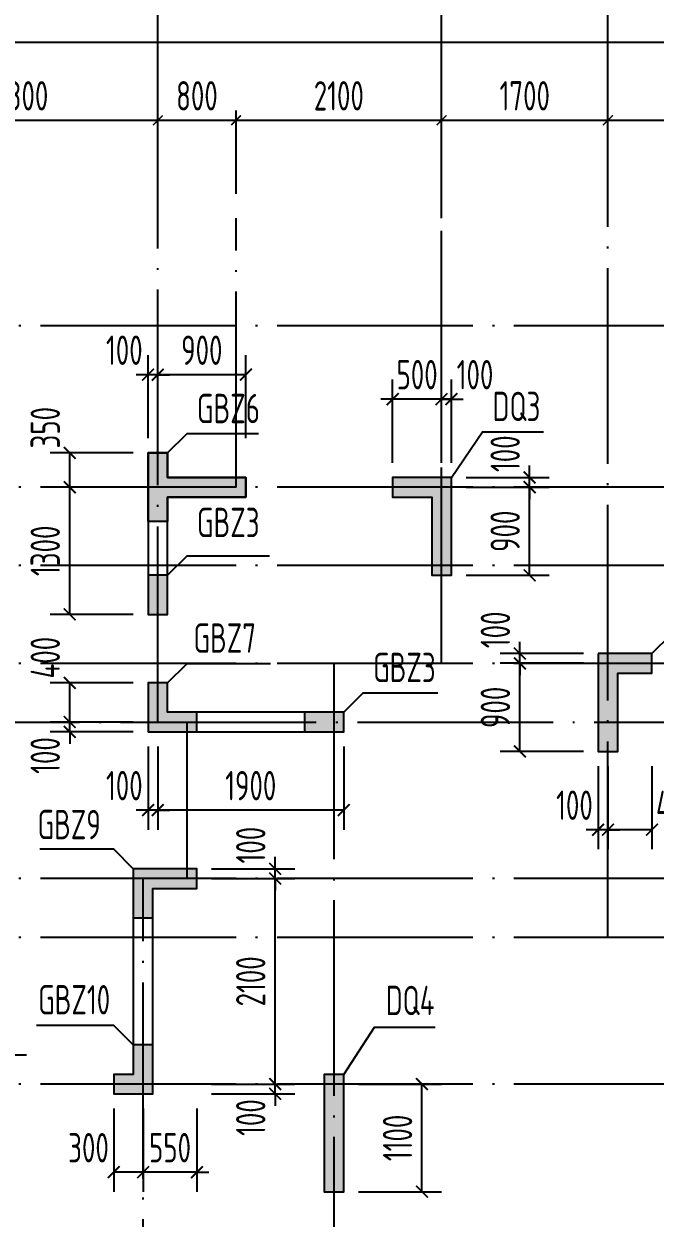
# Model space of a CAD drawing. Extents: x -668857 to 143095, y -247466 to 228182.
# Drawn here: x -315111 to -308661, y -3689 to 8516 of the extents above; entities that cross this region are included whole.
import ezdxf
from ezdxf.enums import TextEntityAlignment as Align

# ---------------------------------------------------------------- set-up
doc = ezdxf.new("R2010")
doc.units = 0
doc.header["$LTSCALE"] = 1000
doc.linetypes.add('DOTE', pattern=[2.42, 2, -0.2, 0.02, -0.2])
doc.layers.get('0').update_dxf_attribs({"linetype": 'CONTINUOUS'})
doc.layers.get('DEFPOINTS').update_dxf_attribs({"linetype": 'CONTINUOUS'})
for name, color, linetype in [('A-AXIS', 1, 'CONTINUOUS'), ('A-DOTE', 10, 'DOTE'), ('S-Q墙实线', 6, 'CONTINUOUS'), ('S-Q墙标注', 3, 'CONTINUOUS'), ('S-X详图填充', 252, 'CONTINUOUS'), ('S-X详图实线', 4, 'CONTINUOUS'), ('S-Y一般标注', 3, 'CONTINUOUS'), ('S-Z柱编号', 6, 'CONTINUOUS')]:
    doc.layers.add(name, color=color, linetype=linetype)
doc.styles.add('TSSD_DIMENSION', font='Tssdeng.shx', dxfattribs={"width": 0.7, "bigfont": 'tssdchn.shx'})
doc.styles.add('TSSD_REIN', font='tssdeng.shx', dxfattribs={"width": 0.7, "height": 300, "bigfont": 'tssdchn.shx'})
doc.styles.add('结构文字', font='zstxt.shx', dxfattribs={"width": 0.7, "bigfont": 'zshz.shx'})
doc.dimstyles.new('STRUCK', dxfattribs={"dimtxt": 400, "dimasz": 121, "dimexe": 200, "dimexo": 150, "dimgap": 115, "dimtad": 1, "dimdec": 0, "dimdsep": 46, "dimtxsty": '结构文字', "dimblk": 'ARCHTICK', "dimcen": 400, "dimclrd": 3, "dimclre": 3, "dimclrt": 7, "dimadec": 0, "dimazin": 0, "dimtfac": 1, "dimtdec": 0, "dimtix": 1, "dimtmove": 2, "dimatfit": 3, "dimldrblk": '_DIMX', "dimfxl": 0, "dimtolj": 1, "dimtzin": 0, "dimarcsym": 0})
doc.dimstyles.new('TSSD_100_100', dxfattribs={"dimtxt": 300, "dimasz": 100, "dimexe": 100, "dimexo": 250, "dimgap": 100, "dimtad": 1, "dimdec": 0, "dimzin": 0, "dimdsep": 46, "dimtxsty": 'TSSD_DIMENSION', "dimblk": 'ARCHTICK', "dimcen": 0, "dimdle": 100, "dimclrt": 7, "dimadec": 0, "dimazin": 0, "dimtfac": 1, "dimtdec": 0, "dimtix": 1, "dimtmove": 2, "dimatfit": 3, "dimldrblk": 'ARCHTICK', "dimfxl": 0, "dimtolj": 1, "dimtzin": 0, "dimarcsym": 0})

# ---------------------------------------------------------------- blocks, each defined once
blk = doc.blocks.new('_ArchTick')
at = {"color": 0, "linetype": 'ByBlock', "const_width": 0.15}
blk.add_lwpolyline([(-0.5, -0.5), (0.5, 0.5)], dxfattribs=at)
blk = doc.blocks.new('*D102')
at = {"layer": 'DEFPOINTS', "color": 0}
for p in [(18500, 19250), (15700, 18250), (18500, 18250)]:
    blk.add_point(p, dxfattribs=at)
at = {"layer": 'S-Y一般标注', "color": 0, "lineweight": -2}
for p, q in [((15700, 18500), (15700, 19350)), ((18500, 18500), (18500, 19350)), ((15600, 19250), (18600, 19250))]:
    blk.add_line(p, q, dxfattribs=at)
at = {"layer": 'S-Y一般标注', "color": 0, "lineweight": -2, "xscale": 100, "yscale": 100, "zscale": 100, "rotation": 180}
blk.add_blockref('_ArchTick', (15700, 19250), dxfattribs=at)
at = {"layer": 'S-Y一般标注', "color": 0, "lineweight": -2, "xscale": 100, "yscale": 100, "zscale": 100}
blk.add_blockref('_ArchTick', (18500, 19250), dxfattribs=at)
at = {"layer": 'S-Y一般标注', "color": 7, "insert": (17100, 19500), "char_height": 300, "attachment_point": 5, "style": 'TSSD_DIMENSION'}
blk.add_mtext('\\A1;2800', dxfattribs=at)
blk = doc.blocks.new('*D103')
at = {"layer": 'DEFPOINTS', "color": 0}
for p in [(19300, 19250), (18500, 18250), (19300, 18250)]:
    blk.add_point(p, dxfattribs=at)
at = {"layer": 'S-Y一般标注', "color": 0, "lineweight": -2}
for p, q in [((18500, 18500), (18500, 19350)), ((19300, 18500), (19300, 19350)), ((18400, 19250), (19400, 19250))]:
    blk.add_line(p, q, dxfattribs=at)
at = {"layer": 'S-Y一般标注', "color": 0, "lineweight": -2, "xscale": 100, "yscale": 100, "zscale": 100, "rotation": 180}
blk.add_blockref('_ArchTick', (18500, 19250), dxfattribs=at)
at = {"layer": 'S-Y一般标注', "color": 0, "lineweight": -2, "xscale": 100, "yscale": 100, "zscale": 100}
blk.add_blockref('_ArchTick', (19300, 19250), dxfattribs=at)
at = {"layer": 'S-Y一般标注', "color": 7, "insert": (18900, 19500), "char_height": 300, "attachment_point": 5, "style": 'TSSD_DIMENSION'}
blk.add_mtext('\\A1;800', dxfattribs=at)
blk = doc.blocks.new('*D104')
at = {"layer": 'DEFPOINTS', "color": 0}
for p in [(23100, 19250), (21400, 18250), (23100, 18250)]:
    blk.add_point(p, dxfattribs=at)
at = {"layer": 'S-Y一般标注', "color": 0, "lineweight": -2}
for p, q in [((21400, 18500), (21400, 19350)), ((23100, 18500), (23100, 19350)), ((21300, 19250), (23200, 19250))]:
    blk.add_line(p, q, dxfattribs=at)
at = {"layer": 'S-Y一般标注', "color": 0, "lineweight": -2, "xscale": 100, "yscale": 100, "zscale": 100, "rotation": 180}
blk.add_blockref('_ArchTick', (21400, 19250), dxfattribs=at)
at = {"layer": 'S-Y一般标注', "color": 0, "lineweight": -2, "xscale": 100, "yscale": 100, "zscale": 100}
blk.add_blockref('_ArchTick', (23100, 19250), dxfattribs=at)
at = {"layer": 'S-Y一般标注', "color": 7, "insert": (22250, 19500), "char_height": 300, "attachment_point": 5, "style": 'TSSD_DIMENSION'}
blk.add_mtext('\\A1;1700', dxfattribs=at)
blk = doc.blocks.new('*D105')
at = {"layer": 'DEFPOINTS', "color": 0}
for p in [(24900, 19250), (23100, 18250), (24900, 18250)]:
    blk.add_point(p, dxfattribs=at)
at = {"layer": 'S-Y一般标注', "color": 0, "lineweight": -2}
for p, q in [((23100, 18500), (23100, 19350)), ((24900, 18500), (24900, 19350)), ((23000, 19250), (25000, 19250))]:
    blk.add_line(p, q, dxfattribs=at)
at = {"layer": 'S-Y一般标注', "color": 0, "lineweight": -2, "xscale": 100, "yscale": 100, "zscale": 100, "rotation": 180}
blk.add_blockref('_ArchTick', (23100, 19250), dxfattribs=at)
at = {"layer": 'S-Y一般标注', "color": 0, "lineweight": -2, "xscale": 100, "yscale": 100, "zscale": 100}
blk.add_blockref('_ArchTick', (24900, 19250), dxfattribs=at)
at = {"layer": 'S-Y一般标注', "color": 7, "insert": (24000, 19500), "char_height": 300, "attachment_point": 5, "style": 'TSSD_DIMENSION'}
blk.add_mtext('\\A1;1800', dxfattribs=at)
blk = doc.blocks.new('*D119')
at = {"layer": 'DEFPOINTS', "color": 0}
for p in [(54600, 20050), (4600, 18250), (54600, 18250)]:
    blk.add_point(p, dxfattribs=at)
at = {"layer": 'S-Y一般标注', "color": 0, "lineweight": -2}
for p, q in [((4600, 18500), (4600, 20150)), ((54600, 18500), (54600, 20150)), ((4500, 20050), (54700, 20050))]:
    blk.add_line(p, q, dxfattribs=at)
at = {"layer": 'S-Y一般标注', "color": 0, "lineweight": -2, "xscale": 100, "yscale": 100, "zscale": 100, "rotation": 180}
blk.add_blockref('_ArchTick', (4600, 20050), dxfattribs=at)
at = {"layer": 'S-Y一般标注', "color": 0, "lineweight": -2, "xscale": 100, "yscale": 100, "zscale": 100}
blk.add_blockref('_ArchTick', (54600, 20050), dxfattribs=at)
at = {"layer": 'S-Y一般标注', "color": 7, "insert": (29600, 20300), "char_height": 300, "attachment_point": 5, "style": 'TSSD_DIMENSION'}
blk.add_mtext('\\A1;50000', dxfattribs=at)
blk = doc.blocks.new('*D131')
at = {"layer": 'DEFPOINTS', "color": 0}
for p in [(21400, 19250), (19300, 18250), (21400, 18250)]:
    blk.add_point(p, dxfattribs=at)
at = {"layer": 'S-Y一般标注', "color": 0, "lineweight": -2}
for p, q in [((19300, 18500), (19300, 19350)), ((21400, 18500), (21400, 19350)), ((19200, 19250), (21500, 19250))]:
    blk.add_line(p, q, dxfattribs=at)
at = {"layer": 'S-Y一般标注', "color": 0, "lineweight": -2, "xscale": 100, "yscale": 100, "zscale": 100, "rotation": 180}
blk.add_blockref('_ArchTick', (19300, 19250), dxfattribs=at)
at = {"layer": 'S-Y一般标注', "color": 0, "lineweight": -2, "xscale": 100, "yscale": 100, "zscale": 100}
blk.add_blockref('_ArchTick', (21400, 19250), dxfattribs=at)
at = {"layer": 'S-Y一般标注', "color": 7, "insert": (20350, 19500), "char_height": 300, "attachment_point": 5, "style": 'TSSD_DIMENSION'}
blk.add_mtext('\\A1;2100', dxfattribs=at)
blk = doc.blocks.new('*D1440')
at = {"layer": 'DEFPOINTS', "color": 0}
for p in [(-311843, -2319), (-311043, -2319), (-311843, -3419)]:
    blk.add_point(p, dxfattribs=at)
at = {"layer": 'S-Q墙标注', "color": 3, "lineweight": -2}
for p, q in [((-311693, -2319), (-310843, -2319)), ((-311043, -3419), (-311043, -2319)), ((-311693, -3419), (-310843, -3419))]:
    blk.add_line(p, q, dxfattribs=at)
at = {"layer": 'S-Q墙标注', "color": 3, "lineweight": -2, "xscale": 121, "yscale": 121, "zscale": 121}
for p, rotation in [((-311043, -2319), 90), ((-311043, -3419), 270)]:
    blk.add_blockref('_ArchTick', p, dxfattribs=dict(at, rotation=rotation))
at = {"layer": 'S-Q墙标注', "color": 7, "insert": (-311293, -2869), "char_height": 300, "attachment_point": 5, "rotation": 90, "style": 'TSSD_REIN'}
blk.add_mtext('\\A1;1100', dxfattribs=at)
blk = doc.blocks.new('_DIMX')
blk.add_line((-150, 0), (150, 0))
at = {"const_width": 50}
blk.add_lwpolyline([(-70, -70), (70, 70)], dxfattribs=at)
blk = doc.blocks.new('*D1449')
at = {"layer": 'DEFPOINTS', "color": 0}
for p in [(-310043, 1981), (-309243, 1981), (-309243, 1081)]:
    blk.add_point(p, dxfattribs=at)
at = {"layer": 'S-Q墙标注', "color": 3, "lineweight": -2}
for p, q in [((-309393, 1981), (-310243, 1981)), ((-310043, 1081), (-310043, 1981)), ((-309393, 1081), (-310243, 1081))]:
    blk.add_line(p, q, dxfattribs=at)
at = {"layer": 'S-Q墙标注', "color": 3, "lineweight": -2, "xscale": 121, "yscale": 121, "zscale": 121}
for p, rotation in [((-310043, 1981), 90), ((-310043, 1081), 270)]:
    blk.add_blockref('_ArchTick', p, dxfattribs=dict(at, rotation=rotation))
at = {"layer": 'S-Q墙标注', "color": 7, "insert": (-310293, 1531), "char_height": 300, "attachment_point": 5, "rotation": 90, "style": 'TSSD_REIN'}
blk.add_mtext('\\A1;900', dxfattribs=at)
blk = doc.blocks.new('*D1450')
at = {"layer": 'DEFPOINTS', "color": 0}
for p in [(-310043, 2081), (-309243, 2081), (-309243, 1981)]:
    blk.add_point(p, dxfattribs=at)
at = {"layer": 'S-Q墙标注', "color": 3, "lineweight": -2}
for p, q in [((-310043, 2081), (-310043, 2202)), ((-309393, 2081), (-310243, 2081)), ((-310043, 1981), (-310043, 2081)), ((-309393, 1981), (-310243, 1981)), ((-310043, 1981), (-310043, 1860))]:
    blk.add_line(p, q, dxfattribs=at)
at = {"layer": 'S-Q墙标注', "color": 3, "lineweight": -2, "xscale": 121, "yscale": 121, "zscale": 121}
for p, rotation in [((-310043, 2081), 270), ((-310043, 1981), 90)]:
    blk.add_blockref('_ArchTick', p, dxfattribs=dict(at, rotation=rotation))
at = {"layer": 'S-Q墙标注', "color": 7, "insert": (-310293, 2323), "char_height": 300, "attachment_point": 5, "rotation": 90, "style": 'TSSD_REIN'}
blk.add_mtext('\\A1;100', dxfattribs=at)
blk = doc.blocks.new('*D1451')
at = {"layer": 'DEFPOINTS', "color": 0}
for p in [(-309143, 1081), (-308693, 1081), (-309143, 281)]:
    blk.add_point(p, dxfattribs=at)
at = {"layer": 'S-Q墙标注', "color": 3, "lineweight": -2}
for p, q in [((-309143, 931), (-309143, 81)), ((-308693, 931), (-308693, 81)), ((-308693, 281), (-309143, 281))]:
    blk.add_line(p, q, dxfattribs=at)
at = {"layer": 'S-Q墙标注', "color": 3, "lineweight": -2, "xscale": 121, "yscale": 121, "zscale": 121, "rotation": 180}
blk.add_blockref('_ArchTick', (-309143, 281), dxfattribs=at)
at = {"layer": 'S-Q墙标注', "color": 3, "lineweight": -2, "xscale": 121, "yscale": 121, "zscale": 121}
blk.add_blockref('_ArchTick', (-308693, 281), dxfattribs=at)
at = {"layer": 'S-Q墙标注', "color": 7, "insert": (-308435, 531), "char_height": 300, "attachment_point": 5, "style": 'TSSD_REIN'}
blk.add_mtext('\\A1;450', dxfattribs=at)
blk = doc.blocks.new('*D1452')
at = {"layer": 'DEFPOINTS', "color": 0}
for p in [(-309243, 1081), (-309143, 1081), (-309243, 281)]:
    blk.add_point(p, dxfattribs=at)
at = {"layer": 'S-Q墙标注', "color": 3, "lineweight": -2}
for p, q in [((-309243, 931), (-309243, 81)), ((-309143, 931), (-309143, 81)), ((-309243, 281), (-309364, 281)), ((-309143, 281), (-309243, 281)), ((-309143, 281), (-309022, 281))]:
    blk.add_line(p, q, dxfattribs=at)
at = {"layer": 'S-Q墙标注', "color": 3, "lineweight": -2, "xscale": 121, "yscale": 121, "zscale": 121}
blk.add_blockref('_ArchTick', (-309243, 281), dxfattribs=at)
at = {"layer": 'S-Q墙标注', "color": 3, "lineweight": -2, "xscale": 121, "yscale": 121, "zscale": 121, "rotation": 180}
blk.add_blockref('_ArchTick', (-309143, 281), dxfattribs=at)
at = {"layer": 'S-Q墙标注', "color": 7, "insert": (-309485, 531), "char_height": 300, "attachment_point": 5, "style": 'TSSD_REIN'}
blk.add_mtext('\\A1;100', dxfattribs=at)
blk = doc.blocks.new('*D1453')
at = {"layer": 'DEFPOINTS', "color": 0}
for p in [(-314643, 1381), (-313843, 1381), (-313843, 1281)]:
    blk.add_point(p, dxfattribs=at)
at = {"layer": 'S-Q墙标注', "color": 3, "lineweight": -2}
for p, q in [((-314643, 1381), (-314643, 1502)), ((-313993, 1381), (-314843, 1381)), ((-314643, 1281), (-314643, 1381)), ((-313993, 1281), (-314843, 1281)), ((-314643, 1281), (-314643, 1160))]:
    blk.add_line(p, q, dxfattribs=at)
at = {"layer": 'S-Q墙标注', "color": 3, "lineweight": -2, "xscale": 121, "yscale": 121, "zscale": 121}
for p, rotation in [((-314643, 1381), 270), ((-314643, 1281), 90)]:
    blk.add_blockref('_ArchTick', p, dxfattribs=dict(at, rotation=rotation))
at = {"layer": 'S-Q墙标注', "color": 7, "insert": (-314893, 1039), "char_height": 300, "attachment_point": 5, "rotation": 90, "style": 'TSSD_REIN'}
blk.add_mtext('\\A1;100', dxfattribs=at)
blk = doc.blocks.new('*D1454')
at = {"layer": 'DEFPOINTS', "color": 0}
for p in [(-314643, 1781), (-313843, 1781), (-313843, 1381)]:
    blk.add_point(p, dxfattribs=at)
at = {"layer": 'S-Q墙标注', "color": 3, "lineweight": -2}
for p, q in [((-313993, 1781), (-314843, 1781)), ((-314643, 1381), (-314643, 1781)), ((-313993, 1381), (-314843, 1381))]:
    blk.add_line(p, q, dxfattribs=at)
at = {"layer": 'S-Q墙标注', "color": 3, "lineweight": -2, "xscale": 121, "yscale": 121, "zscale": 121}
for p, rotation in [((-314643, 1781), 90), ((-314643, 1381), 270)]:
    blk.add_blockref('_ArchTick', p, dxfattribs=dict(at, rotation=rotation))
at = {"layer": 'S-Q墙标注', "color": 7, "insert": (-314893, 2039), "char_height": 300, "attachment_point": 5, "rotation": 90, "style": 'TSSD_REIN'}
blk.add_mtext('\\A1;400', dxfattribs=at)
blk = doc.blocks.new('*D1455')
at = {"layer": 'DEFPOINTS', "color": 0}
for p in [(-313743, 1281), (-311843, 1281), (-313743, 481)]:
    blk.add_point(p, dxfattribs=at)
at = {"layer": 'S-Q墙标注', "color": 3, "lineweight": -2}
for p, q in [((-313743, 1131), (-313743, 281)), ((-311843, 1131), (-311843, 281)), ((-311843, 481), (-313743, 481))]:
    blk.add_line(p, q, dxfattribs=at)
at = {"layer": 'S-Q墙标注', "color": 3, "lineweight": -2, "xscale": 121, "yscale": 121, "zscale": 121, "rotation": 180}
blk.add_blockref('_ArchTick', (-313743, 481), dxfattribs=at)
at = {"layer": 'S-Q墙标注', "color": 3, "lineweight": -2, "xscale": 121, "yscale": 121, "zscale": 121}
blk.add_blockref('_ArchTick', (-311843, 481), dxfattribs=at)
at = {"layer": 'S-Q墙标注', "color": 7, "insert": (-312793, 731), "char_height": 300, "attachment_point": 5, "style": 'TSSD_REIN'}
blk.add_mtext('\\A1;1900', dxfattribs=at)
blk = doc.blocks.new('*D1456')
at = {"layer": 'DEFPOINTS', "color": 0}
for p in [(-313843, 1281), (-313743, 1281), (-313843, 481)]:
    blk.add_point(p, dxfattribs=at)
at = {"layer": 'S-Q墙标注', "color": 3, "lineweight": -2}
for p, q in [((-313843, 1131), (-313843, 281)), ((-313743, 1131), (-313743, 281)), ((-313843, 481), (-313964, 481)), ((-313743, 481), (-313843, 481)), ((-313743, 481), (-313622, 481))]:
    blk.add_line(p, q, dxfattribs=at)
at = {"layer": 'S-Q墙标注', "color": 3, "lineweight": -2, "xscale": 121, "yscale": 121, "zscale": 121}
blk.add_blockref('_ArchTick', (-313843, 481), dxfattribs=at)
at = {"layer": 'S-Q墙标注', "color": 3, "lineweight": -2, "xscale": 121, "yscale": 121, "zscale": 121, "rotation": 180}
blk.add_blockref('_ArchTick', (-313743, 481), dxfattribs=at)
at = {"layer": 'S-Q墙标注', "color": 7, "insert": (-314085, 731), "char_height": 300, "attachment_point": 5, "style": 'TSSD_REIN'}
blk.add_mtext('\\A1;100', dxfattribs=at)
blk = doc.blocks.new('*D1457')
at = {"layer": 'DEFPOINTS', "color": 0}
for p in [(-310743, 3781), (-309943, 3781), (-310743, 2881)]:
    blk.add_point(p, dxfattribs=at)
at = {"layer": 'S-Q墙标注', "color": 3, "lineweight": -2}
for p, q in [((-310593, 3781), (-309743, 3781)), ((-309943, 2881), (-309943, 3781)), ((-310593, 2881), (-309743, 2881))]:
    blk.add_line(p, q, dxfattribs=at)
at = {"layer": 'S-Q墙标注', "color": 3, "lineweight": -2, "xscale": 121, "yscale": 121, "zscale": 121}
for p, rotation in [((-309943, 3781), 90), ((-309943, 2881), 270)]:
    blk.add_blockref('_ArchTick', p, dxfattribs=dict(at, rotation=rotation))
at = {"layer": 'S-Q墙标注', "color": 7, "insert": (-310193, 3331), "char_height": 300, "attachment_point": 5, "rotation": 90, "style": 'TSSD_REIN'}
blk.add_mtext('\\A1;900', dxfattribs=at)
blk = doc.blocks.new('*D1458')
at = {"layer": 'DEFPOINTS', "color": 0}
for p in [(-310743, 3881), (-309943, 3881), (-310743, 3781)]:
    blk.add_point(p, dxfattribs=at)
at = {"layer": 'S-Q墙标注', "color": 3, "lineweight": -2}
for p, q in [((-309943, 3881), (-309943, 4002)), ((-310593, 3881), (-309743, 3881)), ((-309943, 3781), (-309943, 3881)), ((-310593, 3781), (-309743, 3781)), ((-309943, 3781), (-309943, 3660))]:
    blk.add_line(p, q, dxfattribs=at)
at = {"layer": 'S-Q墙标注', "color": 3, "lineweight": -2, "xscale": 121, "yscale": 121, "zscale": 121}
for p, rotation in [((-309943, 3881), 270), ((-309943, 3781), 90)]:
    blk.add_blockref('_ArchTick', p, dxfattribs=dict(at, rotation=rotation))
at = {"layer": 'S-Q墙标注', "color": 7, "insert": (-310193, 4123), "char_height": 300, "attachment_point": 5, "rotation": 90, "style": 'TSSD_REIN'}
blk.add_mtext('\\A1;100', dxfattribs=at)
blk = doc.blocks.new('*D1459')
at = {"layer": 'DEFPOINTS', "color": 0}
for p in [(-310843, 4681), (-310843, 3881), (-310743, 3881)]:
    blk.add_point(p, dxfattribs=at)
at = {"layer": 'S-Q墙标注', "color": 3, "lineweight": -2}
for p, q in [((-310843, 4031), (-310843, 4881)), ((-310743, 4031), (-310743, 4881)), ((-310843, 4681), (-310964, 4681)), ((-310743, 4681), (-310843, 4681)), ((-310743, 4681), (-310622, 4681))]:
    blk.add_line(p, q, dxfattribs=at)
at = {"layer": 'S-Q墙标注', "color": 3, "lineweight": -2, "xscale": 121, "yscale": 121, "zscale": 121}
blk.add_blockref('_ArchTick', (-310843, 4681), dxfattribs=at)
at = {"layer": 'S-Q墙标注', "color": 3, "lineweight": -2, "xscale": 121, "yscale": 121, "zscale": 121, "rotation": 180}
blk.add_blockref('_ArchTick', (-310743, 4681), dxfattribs=at)
at = {"layer": 'S-Q墙标注', "color": 7, "insert": (-310501, 4931), "char_height": 300, "attachment_point": 5, "style": 'TSSD_REIN'}
blk.add_mtext('\\A1;100', dxfattribs=at)
blk = doc.blocks.new('*D1460')
at = {"layer": 'DEFPOINTS', "color": 0}
for p in [(-311343, 4681), (-311343, 3881), (-310843, 3881)]:
    blk.add_point(p, dxfattribs=at)
at = {"layer": 'S-Q墙标注', "color": 3, "lineweight": -2}
for p, q in [((-311343, 4031), (-311343, 4881)), ((-310843, 4031), (-310843, 4881)), ((-311343, 4681), (-311464, 4681)), ((-310843, 4681), (-311343, 4681)), ((-310843, 4681), (-310722, 4681))]:
    blk.add_line(p, q, dxfattribs=at)
at = {"layer": 'S-Q墙标注', "color": 3, "lineweight": -2, "xscale": 121, "yscale": 121, "zscale": 121}
blk.add_blockref('_ArchTick', (-311343, 4681), dxfattribs=at)
at = {"layer": 'S-Q墙标注', "color": 3, "lineweight": -2, "xscale": 121, "yscale": 121, "zscale": 121, "rotation": 180}
blk.add_blockref('_ArchTick', (-310843, 4681), dxfattribs=at)
at = {"layer": 'S-Q墙标注', "color": 7, "insert": (-311093, 4931), "char_height": 300, "attachment_point": 5, "style": 'TSSD_REIN'}
blk.add_mtext('\\A1;500', dxfattribs=at)
blk = doc.blocks.new('*D1461')
at = {"layer": 'DEFPOINTS', "color": 0}
for p in [(-313343, -2319), (-313343, -2419), (-312543, -2319)]:
    blk.add_point(p, dxfattribs=at)
at = {"layer": 'S-Q墙标注', "color": 3, "lineweight": -2}
for p, q in [((-312543, -2319), (-312543, -2198)), ((-313193, -2319), (-312343, -2319)), ((-313193, -2419), (-312343, -2419)), ((-312543, -2419), (-312543, -2319)), ((-312543, -2419), (-312543, -2540))]:
    blk.add_line(p, q, dxfattribs=at)
at = {"layer": 'S-Q墙标注', "color": 3, "lineweight": -2, "xscale": 121, "yscale": 121, "zscale": 121}
for p, rotation in [((-312543, -2319), 270), ((-312543, -2419), 90)]:
    blk.add_blockref('_ArchTick', p, dxfattribs=dict(at, rotation=rotation))
at = {"layer": 'S-Q墙标注', "color": 7, "insert": (-312793, -2661), "char_height": 300, "attachment_point": 5, "rotation": 90, "style": 'TSSD_REIN'}
blk.add_mtext('\\A1;100', dxfattribs=at)
blk = doc.blocks.new('*D1462')
at = {"layer": 'DEFPOINTS', "color": 0}
for p in [(-313343, -219), (-312543, -219), (-313343, -2319)]:
    blk.add_point(p, dxfattribs=at)
at = {"layer": 'S-Q墙标注', "color": 3, "lineweight": -2}
for p, q in [((-313193, -219), (-312343, -219)), ((-312543, -2319), (-312543, -219)), ((-313193, -2319), (-312343, -2319))]:
    blk.add_line(p, q, dxfattribs=at)
at = {"layer": 'S-Q墙标注', "color": 3, "lineweight": -2, "xscale": 121, "yscale": 121, "zscale": 121}
for p, rotation in [((-312543, -219), 90), ((-312543, -2319), 270)]:
    blk.add_blockref('_ArchTick', p, dxfattribs=dict(at, rotation=rotation))
at = {"layer": 'S-Q墙标注', "color": 7, "insert": (-312793, -1269), "char_height": 300, "attachment_point": 5, "rotation": 90, "style": 'TSSD_REIN'}
blk.add_mtext('\\A1;2100', dxfattribs=at)
blk = doc.blocks.new('*D1463')
at = {"layer": 'DEFPOINTS', "color": 0}
for p in [(-313343, -119), (-312543, -119), (-313343, -219)]:
    blk.add_point(p, dxfattribs=at)
at = {"layer": 'S-Q墙标注', "color": 3, "lineweight": -2}
for p, q in [((-312543, -119), (-312543, 2)), ((-313193, -119), (-312343, -119)), ((-312543, -219), (-312543, -119)), ((-313193, -219), (-312343, -219)), ((-312543, -219), (-312543, -340))]:
    blk.add_line(p, q, dxfattribs=at)
at = {"layer": 'S-Q墙标注', "color": 3, "lineweight": -2, "xscale": 121, "yscale": 121, "zscale": 121}
for p, rotation in [((-312543, -119), 270), ((-312543, -219), 90)]:
    blk.add_blockref('_ArchTick', p, dxfattribs=dict(at, rotation=rotation))
at = {"layer": 'S-Q墙标注', "color": 7, "insert": (-312793, 123), "char_height": 300, "attachment_point": 5, "rotation": 90, "style": 'TSSD_REIN'}
blk.add_mtext('\\A1;100', dxfattribs=at)
blk = doc.blocks.new('*D1334')
at = {"layer": 'DEFPOINTS', "color": 0}
for p in [(-313893, -2419), (-313343, -2419), (-313893, -3219)]:
    blk.add_point(p, dxfattribs=at)
at = {"layer": 'S-Q墙标注', "color": 3, "lineweight": -2}
for p, q in [((-313893, -2569), (-313893, -3419)), ((-313343, -2569), (-313343, -3419)), ((-313893, -3219), (-314014, -3219)), ((-313343, -3219), (-313893, -3219)), ((-313343, -3219), (-313222, -3219))]:
    blk.add_line(p, q, dxfattribs=at)
at = {"layer": 'S-Q墙标注', "color": 3, "lineweight": -2, "xscale": 121, "yscale": 121, "zscale": 121}
blk.add_blockref('_ArchTick', (-313893, -3219), dxfattribs=at)
at = {"layer": 'S-Q墙标注', "color": 3, "lineweight": -2, "xscale": 121, "yscale": 121, "zscale": 121, "rotation": 180}
blk.add_blockref('_ArchTick', (-313343, -3219), dxfattribs=at)
at = {"layer": 'S-Q墙标注', "color": 7, "insert": (-313618, -2969), "char_height": 300, "attachment_point": 5, "style": 'TSSD_REIN'}
blk.add_mtext('\\A1;550', dxfattribs=at)
blk = doc.blocks.new('*D1335')
at = {"layer": 'DEFPOINTS', "color": 0}
for p in [(-314193, -2419), (-313893, -2419), (-314193, -3219)]:
    blk.add_point(p, dxfattribs=at)
at = {"layer": 'S-Q墙标注', "color": 3, "lineweight": -2}
for p, q in [((-314193, -2569), (-314193, -3419)), ((-313893, -2569), (-313893, -3419)), ((-313893, -3219), (-314193, -3219))]:
    blk.add_line(p, q, dxfattribs=at)
at = {"layer": 'S-Q墙标注', "color": 3, "lineweight": -2, "xscale": 121, "yscale": 121, "zscale": 121, "rotation": 180}
blk.add_blockref('_ArchTick', (-314193, -3219), dxfattribs=at)
at = {"layer": 'S-Q墙标注', "color": 3, "lineweight": -2, "xscale": 121, "yscale": 121, "zscale": 121}
blk.add_blockref('_ArchTick', (-313893, -3219), dxfattribs=at)
at = {"layer": 'S-Q墙标注', "color": 7, "insert": (-314451, -2969), "char_height": 300, "attachment_point": 5, "style": 'TSSD_REIN'}
blk.add_mtext('\\A1;300', dxfattribs=at)
blk = doc.blocks.new('*D1285')
at = {"layer": 'DEFPOINTS', "color": 0}
for p in [(-314643, 3781), (-313843, 3781), (-313843, 2481)]:
    blk.add_point(p, dxfattribs=at)
at = {"layer": 'S-Q墙标注', "color": 3, "lineweight": -2}
for p, q in [((-313993, 3781), (-314843, 3781)), ((-314643, 2481), (-314643, 3781)), ((-313993, 2481), (-314843, 2481))]:
    blk.add_line(p, q, dxfattribs=at)
at = {"layer": 'S-Q墙标注', "color": 3, "lineweight": -2, "xscale": 121, "yscale": 121, "zscale": 121}
for p, rotation in [((-314643, 3781), 90), ((-314643, 2481), 270)]:
    blk.add_blockref('_ArchTick', p, dxfattribs=dict(at, rotation=rotation))
at = {"layer": 'S-Q墙标注', "color": 7, "insert": (-314893, 3131), "char_height": 300, "attachment_point": 5, "rotation": 90, "style": 'TSSD_REIN'}
blk.add_mtext('\\A1;1300', dxfattribs=at)
blk = doc.blocks.new('*D1286')
at = {"layer": 'DEFPOINTS', "color": 0}
for p in [(-314643, 4131), (-313843, 4131), (-313843, 3781)]:
    blk.add_point(p, dxfattribs=at)
at = {"layer": 'S-Q墙标注', "color": 3, "lineweight": -2}
for p, q in [((-313993, 4131), (-314843, 4131)), ((-314643, 3781), (-314643, 4131)), ((-313993, 3781), (-314843, 3781))]:
    blk.add_line(p, q, dxfattribs=at)
at = {"layer": 'S-Q墙标注', "color": 3, "lineweight": -2, "xscale": 121, "yscale": 121, "zscale": 121}
for p, rotation in [((-314643, 4131), 90), ((-314643, 3781), 270)]:
    blk.add_blockref('_ArchTick', p, dxfattribs=dict(at, rotation=rotation))
at = {"layer": 'S-Q墙标注', "color": 7, "insert": (-314893, 4389), "char_height": 300, "attachment_point": 5, "rotation": 90, "style": 'TSSD_REIN'}
blk.add_mtext('\\A1;350', dxfattribs=at)
blk = doc.blocks.new('*D1287')
at = {"layer": 'DEFPOINTS', "color": 0}
for p in [(-313743, 4931), (-313743, 4131), (-312843, 4131)]:
    blk.add_point(p, dxfattribs=at)
at = {"layer": 'S-Q墙标注', "color": 3, "lineweight": -2}
for p, q in [((-313743, 4281), (-313743, 5131)), ((-312843, 4281), (-312843, 5131)), ((-312843, 4931), (-313743, 4931))]:
    blk.add_line(p, q, dxfattribs=at)
at = {"layer": 'S-Q墙标注', "color": 3, "lineweight": -2, "xscale": 121, "yscale": 121, "zscale": 121, "rotation": 180}
blk.add_blockref('_ArchTick', (-313743, 4931), dxfattribs=at)
at = {"layer": 'S-Q墙标注', "color": 3, "lineweight": -2, "xscale": 121, "yscale": 121, "zscale": 121}
blk.add_blockref('_ArchTick', (-312843, 4931), dxfattribs=at)
at = {"layer": 'S-Q墙标注', "color": 7, "insert": (-313293, 5181), "char_height": 300, "attachment_point": 5, "style": 'TSSD_REIN'}
blk.add_mtext('\\A1;900', dxfattribs=at)
blk = doc.blocks.new('*D1288')
at = {"layer": 'DEFPOINTS', "color": 0}
for p in [(-313843, 4931), (-313843, 4131), (-313743, 4131)]:
    blk.add_point(p, dxfattribs=at)
at = {"layer": 'S-Q墙标注', "color": 3, "lineweight": -2}
for p, q in [((-313843, 4281), (-313843, 5131)), ((-313743, 4281), (-313743, 5131)), ((-313843, 4931), (-313964, 4931)), ((-313743, 4931), (-313843, 4931)), ((-313743, 4931), (-313622, 4931))]:
    blk.add_line(p, q, dxfattribs=at)
at = {"layer": 'S-Q墙标注', "color": 3, "lineweight": -2, "xscale": 121, "yscale": 121, "zscale": 121}
blk.add_blockref('_ArchTick', (-313843, 4931), dxfattribs=at)
at = {"layer": 'S-Q墙标注', "color": 3, "lineweight": -2, "xscale": 121, "yscale": 121, "zscale": 121, "rotation": 180}
blk.add_blockref('_ArchTick', (-313743, 4931), dxfattribs=at)
at = {"layer": 'S-Q墙标注', "color": 7, "insert": (-314085, 5181), "char_height": 300, "attachment_point": 5, "style": 'TSSD_REIN'}
blk.add_mtext('\\A1;100', dxfattribs=at)
blk = doc.blocks.new('20210726.16395156')
at = {"layer": 'A-AXIS'}
for p, q in [((18500, 18249.9), (18500, 21049.9)), ((21400, 18249.9), (21400, 21049.9)), ((23100, 18249.9), (23100, 21049.9))]:
    blk.add_line(p, q, dxfattribs=at)
at = {"layer": 'A-DOTE'}
for p, q in [((18500, 13100.3), (18500, 18249.9)), ((19300, 15500), (19300, 18249.9)), ((21400, 13700), (21400, 18249.9)), ((23100, 10900), (23100, 18249.9)), ((55600, 17150), (3600, 17150)), ((55600, 15500), (3600, 15500)), ((55600, 14700), (3600, 14700)), ((55600, 13700), (3600, 13700)), ((20299.8, 13700), (20300, 3600)), ((3600, 13100.3), (55600, 13100.3)), ((18800, 11500), (18800, 13100)), ((55600, 11500), (3600, 11500)), ((18350, 3600.1), (18350, 11500)), ((55600, 10900), (3600, 10900)), ((55600, 9400), (3600, 9400))]:
    blk.add_line(p, q, dxfattribs=at)
at = {"layer": 'S-Y一般标注'}
for base, p1, p2, picture, middle in [((54600, 20049.9), (4600, 18249.9), (54600, 18249.9), '*D119', (29600, 20299.9)), ((18500, 19249.9), (15700, 18249.9), (18500, 18249.9), '*D102', (17100, 19499.9)), ((19300, 19249.9), (18500, 18249.9), (19300, 18249.9), '*D103', (18900, 19499.9)), ((21400, 19249.9), (19300, 18249.9), (21400, 18249.9), '*D131', (20350, 19499.9)), ((23100, 19249.9), (21400, 18249.9), (23100, 18249.9), '*D104', (22250, 19499.9)), ((24900, 19249.9), (23100, 18249.9), (24900, 18249.9), '*D105', (24000, 19499.9))]:
    dim = blk.add_linear_dim(base=base, p1=p1, p2=p2, dimstyle='TSSD_100_100', dxfattribs=at)
    dim.commit()
    dim.dimension.update_dxf_attribs({"geometry": picture, "text_midpoint": middle})

msp = doc.modelspace()

# ---------------------------------------------------------------- hatches: boundary and pattern name
at = {"layer": 'S-X详图填充'}
h = msp.add_hatch(color=256, dxfattribs=at)
h.dxf.hatch_style = 1
h.paths.add_polyline_path([(-313642.91, 3430.22), (-313842.91, 3430.22), (-313842.91, 4130.68), (-313642.91, 4130.68), (-313642.91, 3880.68), (-312842.79, 3880.68), (-312842.79, 3680.68), (-313642.91, 3680.68)])
h = msp.add_hatch(color=256, dxfattribs=at)
h.dxf.hatch_style = 1
h.paths.add_polyline_path([(-310742.91, 3880.68), (-311342.83, 3880.68), (-311342.83, 3680.68), (-310942.91, 3680.68), (-310942.91, 2880.68), (-310742.91, 2880.68)])
h = msp.add_hatch(color=256, dxfattribs=at)
h.dxf.hatch_style = 1
h.paths.add_polyline_path([(-313642.91, 2880.68), (-313842.91, 2880.68), (-313842.91, 2480.68), (-313642.91, 2480.68)])
h = msp.add_hatch(color=256, dxfattribs=at)
h.dxf.hatch_style = 1
h.paths.add_polyline_path([(-309242.91, 2080.68), (-309242.91, 1080.68), (-309042.91, 1080.68), (-309042.91, 1880.68), (-308693.01, 1880.68), (-308693.01, 2080.68)])
h = msp.add_hatch(color=256, dxfattribs=at)
h.dxf.hatch_style = 1
h.paths.add_polyline_path([(-313342.91, 1280.95), (-313342.91, 1480.95), (-313642.91, 1480.95), (-313642.91, 1780.95), (-313842.91, 1780.95), (-313842.91, 1280.95)])
h = msp.add_hatch(color=256, dxfattribs=at)
h.dxf.hatch_style = 1
h.paths.add_polyline_path([(-312242.92, 1480.95), (-312242.92, 1280.95), (-311842.92, 1280.95), (-311842.92, 1480.95)])
h = msp.add_hatch(color=256, dxfattribs=at)
h.dxf.hatch_style = 1
h.paths.add_polyline_path([(-313992.91, -619.32), (-313792.91, -619.32), (-313792.91, -319.32), (-313343.04, -319.32), (-313343.04, -119.32), (-313992.91, -119.32)])
h = msp.add_hatch(color=256, dxfattribs=at)
h.dxf.hatch_style = 1
h.paths.add_polyline_path([(-313792.91, -1919.32), (-313992.91, -1919.32), (-313992.91, -2219.32), (-314192.91, -2219.32), (-314192.91, -2419.32), (-313792.91, -2419.32)])
h = msp.add_hatch(color=256, dxfattribs=at)
h.dxf.hatch_style = 1
h.paths.add_polyline_path([(-312042.92, -3419.32), (-311842.92, -3419.32), (-311842.92, -2219.32), (-312042.92, -2219.32)])

# ---------------------------------------------------------------- linework, layer by layer
at = {"layer": 'S-Q墙实线'}
for points in [[(-313842.91, 3780.68), (-313842.91, 2480.68), (-313642.91, 2480.68), (-313642.91, 3680.68), (-312843.31, 3680.68), (-312843.31, 3880.68), (-313642.91, 3880.68), (-313642.91, 4130.68), (-313842.91, 4130.68)], [(-310742.91, 3880.68), (-311342.83, 3880.68), (-311342.83, 3680.68), (-310942.91, 3680.68), (-310942.91, 2880.68), (-310742.91, 2880.68)], [(-309242.91, 2080.68), (-309242.91, 1080.68), (-309042.91, 1080.68), (-309042.91, 1880.68), (-308693.01, 1880.68), (-308693.01, 2080.68)], [(-313642.91, 1480.95), (-313642.91, 1780.95), (-313842.91, 1780.95), (-313842.91, 1280.95), (-313443.04, 1280.95), (-311842.92, 1280.95), (-311842.92, 1480.95), (-313443.04, 1480.95)], [(-313792.91, -2419.32), (-313792.91, -319.32), (-313343.04, -319.32), (-313343.04, -119.32), (-313992.91, -119.32), (-313992.91, -2219.32), (-314192.91, -2219.32), (-314192.91, -2419.32)], [(-311842.92, -3419.32), (-311842.92, -2219.32), (-312042.92, -2219.32), (-312042.92, -3419.32)], [(-311842.92, -3419.32), (-311842.92, -2219.32), (-312042.92, -2219.32), (-312042.92, -3419.32)]]:
    msp.add_lwpolyline(points, close=True, dxfattribs=at)
at = {"layer": 'S-X详图实线'}
for points in [[(-313642.91, 3430.22), (-313842.91, 3430.22), (-313842.91, 4130.68), (-313642.91, 4130.68), (-313642.91, 3880.68), (-312842.79, 3880.68), (-312842.79, 3680.68), (-313642.91, 3680.68), (-313642.91, 3680.68)], [(-310742.91, 3880.68), (-311342.83, 3880.68), (-311342.83, 3680.68), (-310942.91, 3680.68), (-310942.91, 2880.68), (-310742.91, 2880.68), (-310742.91, 3880.68)], [(-313642.91, 2880.68), (-313842.91, 2880.68), (-313842.91, 2480.68), (-313642.91, 2480.68), (-313642.91, 2880.68)], [(-309242.91, 2080.68), (-309242.91, 1080.68), (-309042.91, 1080.68), (-309042.91, 1880.68), (-308693.01, 1880.68), (-308693.01, 2080.68), (-309242.91, 2080.68)], [(-313342.91, 1280.95), (-313342.91, 1480.95), (-313642.91, 1480.95), (-313642.91, 1780.95), (-313842.91, 1780.95), (-313842.91, 1280.95), (-313342.91, 1280.95)], [(-312242.92, 1480.95), (-312242.92, 1280.95), (-311842.92, 1280.95), (-311842.92, 1480.95), (-312242.92, 1480.95)], [(-313992.91, -619.32), (-313792.91, -619.32), (-313792.91, -319.32), (-313343.04, -319.32), (-313343.04, -119.32), (-313992.91, -119.32), (-313992.91, -619.32)], [(-313792.91, -1919.32), (-313992.91, -1919.32), (-313992.91, -2219.32), (-314192.91, -2219.32), (-314192.91, -2419.32), (-313792.91, -2419.32), (-313792.91, -1919.32)], [(-312042.92, -3419.32), (-311842.92, -3419.32), (-311842.92, -2219.32), (-312042.92, -2219.32), (-312042.92, -2619.32)]]:
    msp.add_lwpolyline(points, close=True, dxfattribs=at)
at = {"layer": 'S-Z柱编号', "color": 7}
for points in [[(-313643.11, 4130.68), (-313443.11, 4330.68), (-312713.95, 4330.68)], [(-310742.91, 3880.68), (-310423.21, 4345.74), (-309802.42, 4345.74)], [(-313642.91, 2880.68), (-313442.91, 3080.68), (-312602.91, 3080.68)], [(-308693.01, 2080.68), (-308493.01, 2280.68), (-307887, 2280.68)], [(-313642.91, 1780.95), (-313442.91, 1980.95), (-312592.74, 1980.95)], [(-311842.92, 1480.95), (-311642.92, 1680.95), (-310881.08, 1680.95)], [(-313992.91, -119.32), (-314192.91, 80.68), (-314948.93, 80.68)], [(-313992.91, -1919.32), (-314192.91, -1719.32), (-314982.71, -1719.32)], [(-311842.92, -2219.32), (-311526.96, -1736.6), (-310907.62, -1736.6)], [(-316092.91, -2219.32), (-315892.91, -2019.32), (-315084.67, -2019.32)]]:
    msp.add_lwpolyline(points, dxfattribs=at)

# ---------------------------------------------------------------- block references
at = {"layer": 'A-DOTE'}
msp.add_blockref('20210726.16395156', (-332242.91, -11719.37), dxfattribs=at)

# ---------------------------------------------------------------- texts
at = {"layer": 'S-Z柱编号', "color": 7, "style": 'TSSD_REIN', "width": 0.7}
for s, p in [('GBZ6', (-313343.11, 4345.22)), ('DQ3', (-310321.48, 4366.57)), ('GBZ3', (-313342.91, 3180.68)), ('GBZ7', (-313378.74, 1999.18)), ('GBZ3', (-311542.92, 1699.18)), ('GBZ9', (-314972.32, 93.48)), ('GBZ10', (-314966.4, -1696.87)), ('DQ4', (-311413.46, -1704.22))]:
    msp.add_text(s, height=300, dxfattribs=at).set_placement(p, align=Align.BOTTOM_LEFT)

# ---------------------------------------------------------------- dimensions: what is measured, and where the dimension line sits
at = {"layer": 'S-Q墙标注'}
for base, p1, p2, angle, picture, middle in [((-313842.91, 4930.68), (-313742.9, 4130.68), (-313842.91, 4130.68), 180, '*D1288', (-314084.84, 5180.68)), ((-310842.91, 4680.68), (-310742.91, 3880.68), (-310842.91, 3880.68), 180, '*D1459', (-310500.99, 4930.68)), ((-314642.91, 4130.68), (-313842.91, 3780.68), (-313842.91, 4130.68), 90, '*D1286', (-314892.91, 4388.76)), ((-309942.91, 3880.68), (-310742.91, 3780.68), (-310742.91, 3880.68), 90, '*D1458', (-310192.91, 4122.6)), ((-310042.92, 2080.68), (-309242.92, 1980.68), (-309242.92, 2080.68), 90, '*D1450', (-310292.92, 2322.6)), ((-314642.91, 1780.95), (-313842.91, 1380.95), (-313842.91, 1780.95), 90, '*D1454', (-314892.91, 2039.03)), ((-314642.91, 1380.95), (-313842.91, 1280.95), (-313842.91, 1380.95), 90, '*D1453', (-314892.91, 1039.03)), ((-313842.91, 480.95), (-313742.91, 1280.95), (-313842.91, 1280.95), 180, '*D1456', (-314084.83, 730.95)), ((-309242.92, 280.68), (-309142.91, 1080.68), (-309242.92, 1080.68), 180, '*D1452', (-309484.85, 530.68)), ((-309142.91, 280.68), (-308693, 1080.68), (-309142.91, 1080.68), 180, '*D1451', (-308434.93, 530.68)), ((-312542.85, -119.32), (-313342.85, -219.32), (-313342.85, -119.32), 90, '*D1463', (-312792.85, 122.6)), ((-312542.85, -2319.32), (-313342.85, -2419.32), (-313342.85, -2319.32), 90, '*D1461', (-312792.85, -2661.24)), ((-314192.9, -3219.35), (-313892.9, -2419.35), (-314192.9, -2419.35), 180, '*D1335', (-314450.98, -2969.35))]:
    dim = msp.add_linear_dim(base=base, p1=p1, p2=p2, angle=angle, dimstyle='STRUCK', override={"dimtxt": 300, "dimgap": 100, "dimtxsty": 'TSSD_REIN'}, dxfattribs=at)
    dim.commit()
    dim.dimension.update_dxf_attribs({"geometry": picture, "text_midpoint": middle, "dimtype": 160})
for base, p1, p2, angle, picture, middle in [((-313742.9, 4930.68), (-312842.79, 4130.68), (-313742.9, 4130.68), 180, '*D1287', (-313292.85, 5180.68)), ((-311342.83, 4680.68), (-310842.91, 3880.68), (-311342.83, 3880.68), 180, '*D1460', (-311092.87, 4930.68)), ((-314642.91, 3780.68), (-313842.91, 2480.68), (-313842.91, 3780.68), 90, '*D1285', (-314892.91, 3130.68)), ((-309942.91, 3780.68), (-310742.91, 2880.68), (-310742.91, 3780.68), 90, '*D1457', (-310192.91, 3330.68)), ((-310042.92, 1980.68), (-309242.92, 1080.68), (-309242.92, 1980.68), 90, '*D1449', (-310292.92, 1530.68)), ((-313742.91, 480.95), (-311842.91, 1280.95), (-313742.91, 1280.95), 180, '*D1455', (-312792.91, 730.95)), ((-312542.85, -219.32), (-313342.85, -2319.32), (-313342.85, -219.32), 90, '*D1462', (-312792.85, -1269.32)), ((-311042.92, -2319.32), (-311842.92, -3419.32), (-311842.92, -2319.32), 90, '*D1440', (-311292.92, -2869.32)), ((-313892.9, -3219.35), (-313343.03, -2419.35), (-313892.9, -2419.35), 180, '*D1334', (-313617.97, -2969.35))]:
    dim = msp.add_linear_dim(base=base, p1=p1, p2=p2, angle=angle, dimstyle='STRUCK', override={"dimtxt": 300, "dimgap": 100, "dimtxsty": 'TSSD_REIN'}, dxfattribs=at)
    dim.commit()
    dim.dimension.update_dxf_attribs({"geometry": picture, "text_midpoint": middle})

doc.saveas('drawing.dxf')
